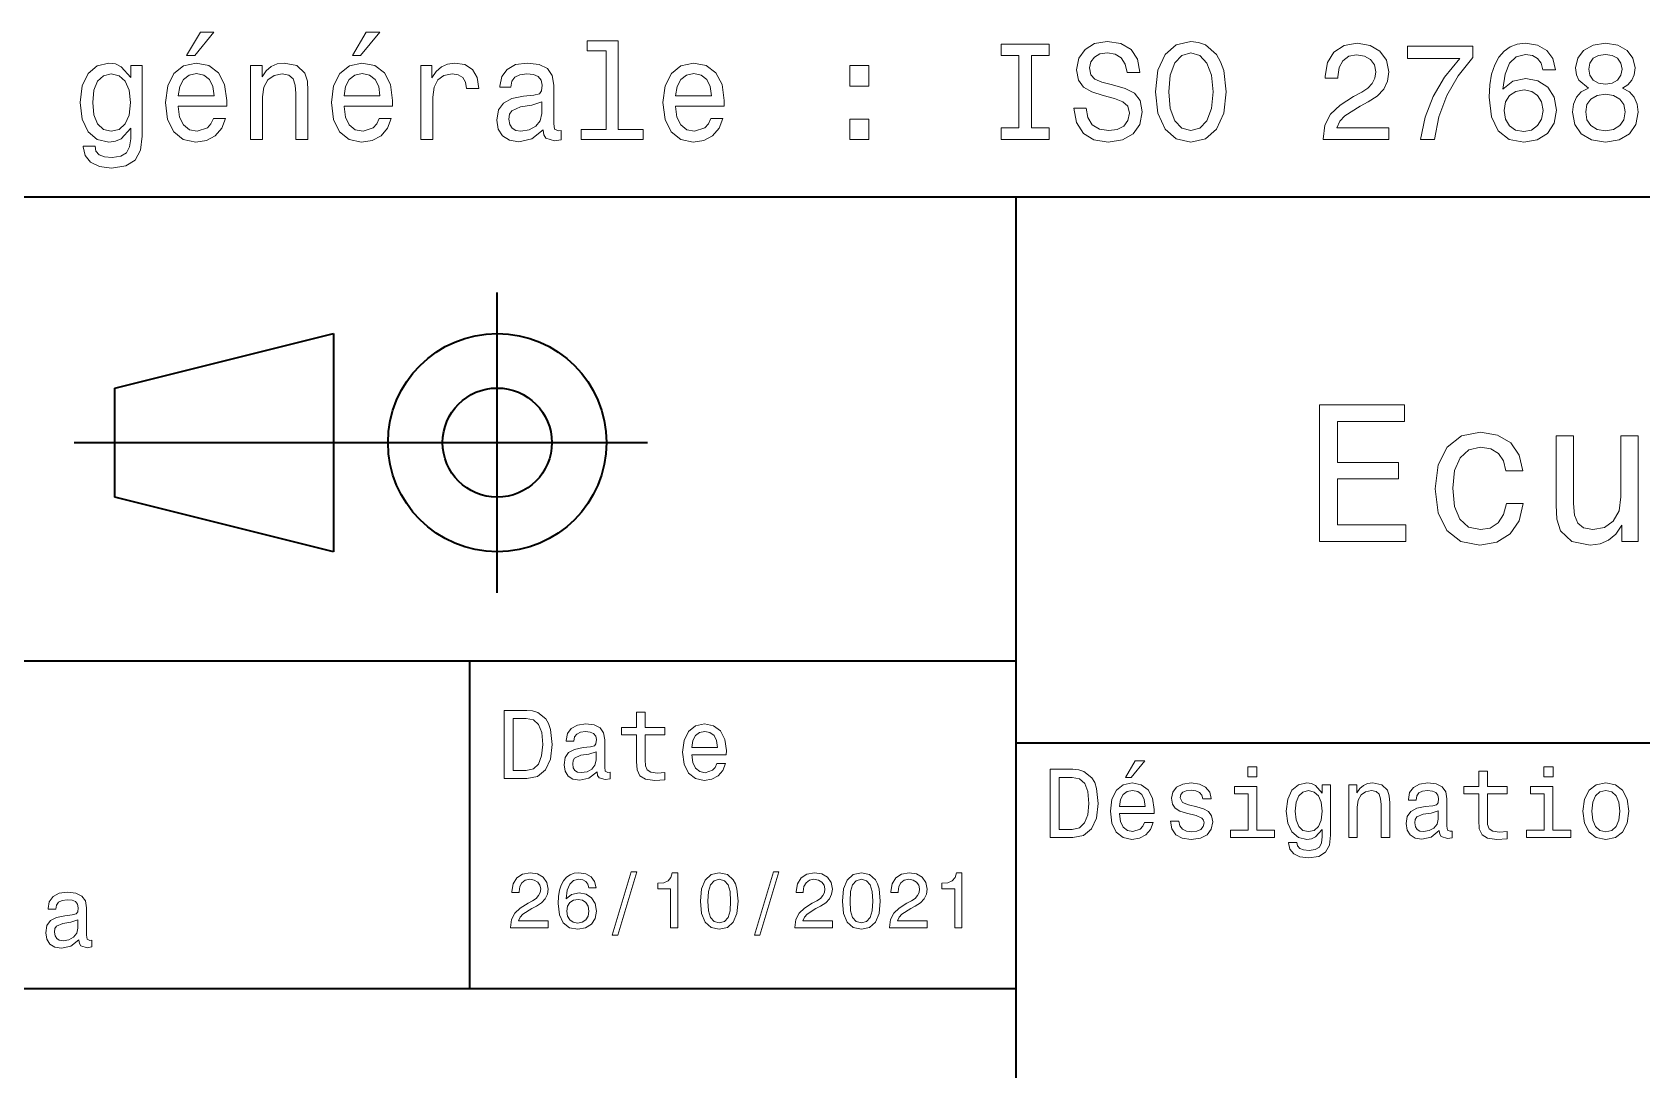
# Model space of a CAD drawing. Extents: x 0 to 297, y 0 to 210.
# Drawn here: x 126 to 184.9, y 38 to 76 of the extents above; entities that cross this region are included whole.
import ezdxf

# ---------------------------------------------------------------- set-up
doc = ezdxf.new("R2010")
doc.units = 0

msp = doc.modelspace()

# ---------------------------------------------------------------- linework, layer by layer
at = {"color": 7, "lineweight": 35}
for p, q in [((97, 70), (287, 70)), ((162, 10), (162, 70)), ((127.5, 61), (148.5, 61)), ((97, 53), (162, 53)), ((162, 50), (287, 50)), ((97, 41), (162, 41))]:
    msp.add_line(p, q, dxfattribs=at)
at = {"color": 7, "lineweight": 35, "ltscale": 0.275}
msp.add_line((143, 55.5), (143, 66.5), dxfattribs=at)
at = {"color": 7, "lineweight": 35, "ltscale": 0.206155}
for p, q in [((129, 63), (137, 65)), ((137, 57), (129, 59))]:
    msp.add_line(p, q, dxfattribs=at)
at = {"color": 7, "lineweight": 35, "ltscale": 0.2}
msp.add_line((137, 65), (137, 57), dxfattribs=at)
at = {"color": 7, "lineweight": 35, "ltscale": 0.1}
msp.add_line((129, 59), (129, 63), dxfattribs=at)
at = {"color": 7, "lineweight": 35, "ltscale": 0.3}
msp.add_line((142, 41), (142, 53), dxfattribs=at)
at = {"color": 7, "lineweight": 13}
for points in [[(131.623825, 75.181519), (131.921371, 75.181519), (132.622375, 76.038864), (132.128143, 76.038864)], [(137.695862, 75.181519), (137.993408, 75.181519), (138.694427, 76.038864), (138.200195, 76.038864)], [(146.99054, 75.352989), (146.99054, 72.478348), (146.077713, 72.478348), (146.077713, 72.105148), (148.342117, 72.105148), (148.342117, 72.478348), (147.434341, 72.478348), (147.434341, 75.726189), (146.294571, 75.726189), (146.294571, 75.352989)], [(162.100037, 72.528778), (161.454498, 72.528778), (161.454498, 72.105148), (163.209549, 72.105148), (163.209549, 72.528778), (162.564026, 72.528778), (162.564026, 75.181519), (163.209549, 75.181519), (163.209549, 75.605148), (161.454498, 75.605148), (161.454498, 75.181519), (162.100037, 75.181519)], [(164.571228, 73.260048), (164.112274, 73.260048), (164.21315, 72.725464), (164.465302, 72.332092), (164.853638, 72.095062), (165.378143, 72.009331), (165.897583, 72.090019), (166.285919, 72.31192), (166.533035, 72.659904), (166.62381, 73.118835), (166.548157, 73.532379), (166.336349, 73.799675), (165.993408, 73.976189), (165.534485, 74.107307), (165.141113, 74.203133), (164.883896, 74.314079), (164.73764, 74.475464), (164.692261, 74.727631), (164.73764, 74.954575), (164.868774, 75.126045), (165.070496, 75.242035), (165.34787, 75.282379), (165.630295, 75.231949), (165.852203, 75.095779), (165.998444, 74.868835), (166.069061, 74.561203), (166.527985, 74.561203), (166.527985, 74.571289), (166.447296, 75.045349), (166.210266, 75.398376), (165.837067, 75.620277), (165.332748, 75.695923), (164.878845, 75.620277), (164.525818, 75.408463), (164.298889, 75.08065), (164.218201, 74.657021), (164.283752, 74.278778), (164.475403, 74.021576), (164.777985, 73.850105), (165.191528, 73.718979), (165.600037, 73.602989), (165.907684, 73.492035), (166.094269, 73.33065), (166.159836, 73.068405), (166.099319, 72.801117), (165.942978, 72.599388), (165.705948, 72.473305), (165.398315, 72.432961), (165.055359, 72.488434), (164.793121, 72.649818), (164.626694, 72.912064)], [(167.107971, 73.855148), (167.198746, 73.068405), (167.460999, 72.488434), (167.869492, 72.130363), (168.404083, 72.009331), (168.933624, 72.130363), (169.347168, 72.488434), (169.60437, 73.068405), (169.70018, 73.855148), (169.60437, 74.636848), (169.493408, 74.954575), (169.347168, 75.21682), (168.933624, 75.57489), (168.681458, 75.665665), (168.404083, 75.700974), (167.864441, 75.57489), (167.455948, 75.221863), (167.198746, 74.641891)], [(173.245575, 72.105148), (175.651199, 72.105148), (175.651199, 72.538864), (173.749908, 72.538864), (173.855804, 72.775894), (174.037369, 72.97258), (174.597168, 73.33065), (174.894714, 73.481949), (175.22757, 73.698807), (175.4646, 73.950974), (175.600769, 74.24852), (175.651199, 74.586418), (175.56546, 75.010048), (175.32843, 75.342903), (174.965317, 75.554718), (174.496307, 75.630363), (174.012146, 75.544632), (173.643997, 75.307594), (173.406952, 74.929359), (173.326263, 74.430077), (173.326263, 74.359474), (173.785202, 74.359474), (173.785202, 74.399818), (173.830597, 74.74276), (173.966766, 74.994919), (174.183624, 75.156303), (174.471085, 75.211777), (174.76358, 75.161346), (174.980438, 75.035263), (175.121658, 74.838577), (175.172089, 74.591461), (175.13678, 74.359474), (175.04097, 74.162788), (174.879578, 73.991318), (174.657684, 73.840019), (174.360138, 73.678635), (173.865906, 73.365952), (173.517914, 73.033104), (173.311142, 72.629646), (173.245575, 72.120277)], [(176.811142, 72.105148), (177.320511, 72.105148), (177.486938, 72.937279), (177.779449, 73.713936), (178.192993, 74.43512), (178.732605, 75.110909), (178.732605, 75.529503), (176.332031, 75.529503), (176.332031, 75.070564), (178.248474, 75.070564), (177.69371, 74.389732), (177.275116, 73.678635), (176.982605, 72.92215)], [(181.758545, 74.662064), (181.662735, 75.070564), (181.440826, 75.373161), (181.0979, 75.564804), (180.654083, 75.630363), (180.356537, 75.595062), (180.099335, 75.499237), (179.872375, 75.342903), (179.68074, 75.121002), (179.529449, 74.84362), (179.418488, 74.505722), (179.3479, 74.107307), (179.327728, 73.658463), (179.408417, 72.942322), (179.655518, 72.422874), (180.05394, 72.110191), (180.598602, 72.00428), (181.087799, 72.095062), (181.460999, 72.332092), (181.703079, 72.705292), (181.788818, 73.179359), (181.703079, 73.658463), (181.4711, 74.026619), (181.113022, 74.258606), (180.66922, 74.339294), (180.190109, 74.238434), (179.832031, 73.950974), (179.907684, 74.505722), (180.069061, 74.904137), (180.316193, 75.141174), (180.659119, 75.221863), (180.911285, 75.181519), (181.102936, 75.075607), (181.229004, 74.899094), (181.294586, 74.662064)], [(182.958847, 73.991318), (182.70163, 73.850105), (182.525116, 73.653419), (182.414185, 73.406303), (182.378876, 73.108749), (182.459564, 72.659904), (182.691559, 72.31192), (183.069794, 72.090019), (183.584198, 72.00428), (184.093567, 72.090019), (184.471802, 72.31192), (184.703796, 72.659904), (184.789536, 73.108749), (184.749191, 73.406303), (184.64328, 73.653419), (184.461731, 73.850105), (184.209564, 73.991318), (184.411285, 74.11235), (184.552505, 74.278778), (184.638245, 74.480507), (184.668488, 74.727631), (184.587799, 75.085693), (184.375992, 75.373161), (184.033051, 75.559761), (183.584198, 75.630363), (183.13031, 75.559761), (182.787384, 75.373161), (182.570526, 75.085693), (182.494873, 74.727631), (182.520081, 74.480507), (182.60582, 74.278778)], [(129.999908, 72.226189), (129.999908, 74.813362), (129.576263, 74.813362), (129.576263, 74.374603), (129.228287, 74.773018), (129.016479, 74.873878), (128.779449, 74.90918), (128.350769, 74.808319), (128.017914, 74.525894), (127.801056, 74.072006), (127.725403, 73.461777), (127.801056, 72.846504), (128.017914, 72.392609), (128.350769, 72.105148), (128.779449, 72.009331), (129.021515, 72.044632), (129.223251, 72.135406), (129.576263, 72.518692), (129.576263, 72.135406), (129.535919, 71.832817), (129.424973, 71.615952), (129.213165, 71.489876), (128.895432, 71.444489), (128.618057, 71.474747), (128.421371, 71.550392), (128.305374, 71.681519), (128.270081, 71.858032), (127.8414, 71.858032), (127.8414, 71.83786), (127.906967, 71.515091), (128.108688, 71.273018), (128.431458, 71.116676), (128.870224, 71.061203), (129.394714, 71.136848), (129.742706, 71.348663), (129.939392, 71.71682)], [(131.316193, 73.33065), (133.0914, 73.33065), (133.096436, 73.537422), (133.015747, 74.117393), (132.793854, 74.551117), (132.440826, 74.813362), (131.971802, 74.90918), (131.512878, 74.808319), (131.159851, 74.525894), (130.932892, 74.066963), (130.852203, 73.461777), (130.927856, 72.841461), (131.1548, 72.387566), (131.502777, 72.105148), (131.956665, 72.009331), (132.350052, 72.07489), (132.672821, 72.246361), (132.909851, 72.518692), (133.046021, 72.881805), (132.607254, 72.881805), (132.516479, 72.680077), (132.385345, 72.528778), (132.012146, 72.407745), (131.724686, 72.463219), (131.507828, 72.639732), (131.366608, 72.927193), (131.316193, 73.315521)], [(133.963882, 72.105148), (134.407684, 72.105148), (134.407684, 73.668549), (134.453064, 74.026619), (134.599319, 74.288864), (134.826263, 74.450249), (135.12886, 74.510765), (135.370941, 74.460335), (135.522232, 74.324165), (135.597885, 74.097221), (135.623108, 73.794632), (135.623108, 72.105148), (136.06691, 72.105148), (136.06691, 73.885406), (136.046722, 74.243477), (135.955948, 74.541031), (135.658401, 74.813362), (135.194427, 74.90918), (134.937225, 74.873878), (134.720367, 74.778061), (134.533768, 74.616676), (134.387512, 74.399818), (134.387512, 74.813362), (133.963882, 74.813362)], [(137.388229, 73.33065), (139.163452, 73.33065), (139.168488, 73.537422), (139.087799, 74.117393), (138.865891, 74.551117), (138.512863, 74.813362), (138.043854, 74.90918), (137.584915, 74.808319), (137.231888, 74.525894), (137.004944, 74.066963), (136.924255, 73.461777), (136.999908, 72.841461), (137.226837, 72.387566), (137.574829, 72.105148), (138.028717, 72.009331), (138.422089, 72.07489), (138.744858, 72.246361), (138.981888, 72.518692), (139.118057, 72.881805), (138.679291, 72.881805), (138.588516, 72.680077), (138.457397, 72.528778), (138.084198, 72.407745), (137.796722, 72.463219), (137.579865, 72.639732), (137.43866, 72.927193), (137.388229, 73.315521)], [(140.202347, 72.105148), (140.646149, 72.105148), (140.646149, 73.653419), (140.691544, 74.026619), (140.827713, 74.293907), (141.049606, 74.455292), (141.347168, 74.510765), (141.569061, 74.475464), (141.735489, 74.374603), (141.836349, 74.203133), (141.871658, 73.971146), (142.320496, 73.971146), (142.259979, 74.379646), (142.093567, 74.67215), (141.816177, 74.848663), (141.437943, 74.90918), (141.18074, 74.868835), (140.958832, 74.767975), (140.762146, 74.596504), (140.605804, 74.364517), (140.605804, 74.813362), (140.202347, 74.813362)], [(144.680725, 72.458176), (144.680725, 72.443047), (144.705948, 72.271576), (144.781601, 72.150536), (145.099319, 72.054718), (145.346436, 72.095062), (145.346436, 72.438004), (145.24054, 72.422874), (145.099319, 72.488434), (145.074097, 72.690163), (145.074097, 74.092178), (145.01358, 74.450249), (144.837067, 74.702408), (144.529434, 74.853706), (144.095718, 74.90918), (143.672089, 74.848663), (143.359406, 74.677193), (143.16272, 74.409904), (143.097168, 74.056877), (143.097168, 74.026619), (143.495575, 74.026619), (143.530884, 74.238434), (143.64183, 74.389732), (143.823395, 74.480507), (144.080597, 74.515808), (144.327713, 74.490593), (144.504227, 74.414948), (144.610138, 74.283821), (144.645432, 74.102264), (144.625259, 73.89045), (144.544571, 73.784546), (144.342834, 73.734108), (143.9646, 73.693764), (143.530884, 73.602989), (143.223236, 73.441605), (143.041687, 73.189445), (142.986206, 72.816246), (143.036652, 72.483391), (143.192978, 72.236275), (143.445145, 72.079933), (143.793121, 72.02446), (144.262146, 72.130363)], [(149.532318, 73.33065), (151.307526, 73.33065), (151.312576, 73.537422), (151.231888, 74.117393), (151.009979, 74.551117), (150.656952, 74.813362), (150.187943, 74.90918), (149.729004, 74.808319), (149.375977, 74.525894), (149.149033, 74.066963), (149.068344, 73.461777), (149.143982, 72.841461), (149.370941, 72.387566), (149.718918, 72.105148), (150.172806, 72.009331), (150.566177, 72.07489), (150.888947, 72.246361), (151.125977, 72.518692), (151.262146, 72.881805), (150.82338, 72.881805), (150.732605, 72.680077), (150.601486, 72.528778), (150.228287, 72.407745), (149.940826, 72.463219), (149.723969, 72.639732), (149.582748, 72.927193), (149.532318, 73.315521)], [(167.592117, 73.855148), (167.647583, 74.465378), (167.814026, 74.914223), (168.071228, 75.186562), (168.404083, 75.282379), (168.731873, 75.186562), (168.98909, 74.90918), (169.155518, 74.460335), (169.216034, 73.855148), (169.155518, 73.244919), (168.98909, 72.796074), (168.731873, 72.523735), (168.404083, 72.432961), (168.071228, 72.523735), (167.814026, 72.796074), (167.647583, 73.239876)], [(182.973969, 74.687279), (183.014313, 74.90918), (183.135345, 75.08065), (183.326996, 75.186562), (183.584198, 75.226906), (183.836365, 75.186562), (184.028015, 75.08065), (184.149048, 74.90918), (184.194427, 74.687279), (184.149048, 74.460335), (184.028015, 74.283821), (183.836365, 74.167831), (183.584198, 74.132523), (183.326996, 74.172874), (183.135345, 74.283821), (183.014313, 74.460335)], [(128.184341, 73.461777), (128.229736, 73.910622), (128.365906, 74.243477), (128.577713, 74.440163), (128.860138, 74.510765), (129.157684, 74.440163), (129.379578, 74.243477), (129.515747, 73.910622), (129.566193, 73.461777), (129.515747, 73.002846), (129.379578, 72.675034), (129.157684, 72.473305), (128.860138, 72.407745), (128.577713, 72.473305), (128.365906, 72.675034), (128.229736, 73.007889)], [(131.316193, 73.70385), (131.371658, 74.051834), (131.507828, 74.309036), (131.7146, 74.465378), (131.986938, 74.520851), (132.254227, 74.465378), (132.460999, 74.309036), (132.587082, 74.051834), (132.632462, 73.70385)], [(137.388229, 73.70385), (137.443695, 74.051834), (137.579865, 74.309036), (137.786652, 74.465378), (138.058975, 74.520851), (138.326263, 74.465378), (138.533051, 74.309036), (138.659119, 74.051834), (138.704514, 73.70385)], [(149.532318, 73.70385), (149.587799, 74.051834), (149.723969, 74.309036), (149.930725, 74.465378), (150.203064, 74.520851), (150.470367, 74.465378), (150.677124, 74.309036), (150.803207, 74.051834), (150.848602, 73.70385)], [(155.912003, 74.06192), (156.607971, 74.06192), (156.607971, 74.813362), (155.912003, 74.813362)], [(181.299622, 73.174316), (181.244141, 72.85659), (181.102936, 72.614517), (180.875977, 72.453133), (180.593567, 72.402702), (180.296021, 72.453133), (180.069061, 72.609474), (179.922821, 72.851547), (179.877426, 73.169266), (179.927856, 73.481949), (180.069061, 73.718979), (180.301056, 73.870277), (180.613739, 73.925751), (180.886078, 73.870277), (181.102936, 73.724022), (181.244141, 73.486992)], [(182.863022, 73.118835), (182.908417, 73.386131), (183.054657, 73.58786), (183.281616, 73.718979), (183.584198, 73.764374), (183.881744, 73.718979), (184.108704, 73.58786), (184.254944, 73.386131), (184.305389, 73.118835), (184.254944, 72.831375), (184.108704, 72.614517), (183.881744, 72.473305), (183.584198, 72.427917), (183.281616, 72.473305), (183.054657, 72.614517), (182.908417, 72.831375)], [(144.63031, 73.053276), (144.569778, 72.791031), (144.408401, 72.589294), (144.166321, 72.458176), (143.868774, 72.412788), (143.677124, 72.438004), (143.54097, 72.518692), (143.455231, 72.659904), (143.430023, 72.85659), (143.450195, 73.033104), (143.530884, 73.15918), (143.853638, 73.300392), (144.262146, 73.360909), (144.63031, 73.481949)], [(155.912003, 72.105148), (156.607971, 72.105148), (156.607971, 72.85659), (155.912003, 72.85659)], [(173.109512, 57.381123), (176.279541, 57.381123), (176.279541, 57.986309), (173.772339, 57.986309), (173.772339, 59.679394), (176.005768, 59.679394), (176.005768, 60.277374), (173.772339, 60.277374), (173.772339, 61.775936), (176.221893, 61.775936), (176.221893, 62.381123), (173.109512, 62.381123)], [(179.932281, 59.967579), (180.559082, 59.967579), (180.429398, 60.543945), (180.119598, 60.997837), (179.636887, 61.278816), (179.010086, 61.386887), (178.318436, 61.242794), (177.792511, 60.839336), (177.46109, 60.183716), (177.345825, 59.304752), (177.453888, 58.432995), (177.778091, 57.78458), (178.289627, 57.381123), (178.988464, 57.244236), (179.608063, 57.352303), (180.090775, 57.6549), (180.42218, 58.130402), (180.566284, 58.764408), (179.96109, 58.764408), (179.853027, 58.36095), (179.651291, 58.058357), (179.363113, 57.871037), (179.010086, 57.8134), (178.570602, 57.907059), (178.253601, 58.195244), (178.059082, 58.663544), (177.994232, 59.326366), (178.059082, 59.974781), (178.260803, 60.443081), (178.585007, 60.731266), (179.010086, 60.83213), (179.38472, 60.767288), (179.66571, 60.601585), (179.853027, 60.327808)], [(184.788177, 61.25), (184.154175, 61.25), (184.154175, 59.016571), (184.082123, 58.497837), (183.873199, 58.123196), (183.548996, 57.892651), (183.123917, 57.820602), (182.785294, 57.878242), (182.569168, 58.051151), (182.446686, 58.346542), (182.417862, 58.764408), (182.417862, 61.25), (181.783859, 61.25), (181.783859, 58.706772), (181.805481, 58.195244), (181.942368, 57.770172), (182.360229, 57.381123), (183.030258, 57.244236), (183.390488, 57.294666), (183.700287, 57.424351), (183.966858, 57.647694), (184.182999, 57.971901), (184.182999, 57.381123), (184.788177, 57.381123)], [(144.080688, 51.190563), (143.248566, 51.190563), (143.248566, 48.690563), (144.080688, 48.690563), (144.473343, 48.769814), (144.765137, 49.011169), (144.945251, 49.40382), (145.010086, 49.940563), (144.952454, 50.488113), (144.880402, 50.70425), (144.779541, 50.877163), (144.487747, 51.111313), (144.296829, 51.168949)], [(144.055481, 50.891571), (144.329254, 50.837536), (144.516571, 50.671829), (144.628235, 50.376442), (144.664261, 49.940563), (144.624634, 49.519093), (144.51297, 49.223705), (144.322052, 49.047192), (144.055481, 48.989555), (143.583572, 48.989555), (143.583572, 50.891571)], [(148.100861, 50.289986), (148.100861, 49.320965), (148.122482, 49.007565), (148.223343, 48.791428), (148.425079, 48.665348), (148.767288, 48.62212), (149.141937, 48.640129), (149.141937, 48.913906), (148.868149, 48.892292), (148.619598, 48.921112), (148.486313, 49.011169), (148.42868, 49.162464), (148.417862, 49.375), (148.417862, 50.289986), (149.141937, 50.289986), (149.141937, 50.560158), (148.417862, 50.560158), (148.417862, 51.125721), (148.100861, 51.125721), (148.100861, 50.560158), (147.553314, 50.560158), (147.553314, 50.289986)], [(146.656342, 48.942726), (146.656342, 48.931919), (146.674347, 48.809441), (146.728394, 48.722984), (146.955338, 48.654541), (147.131851, 48.683357), (147.131851, 48.928314), (147.056198, 48.917507), (146.955338, 48.96434), (146.937317, 49.108429), (146.937317, 50.109871), (146.894089, 50.365635), (146.768005, 50.54575), (146.548264, 50.65382), (146.23848, 50.693443), (145.935883, 50.650219), (145.71254, 50.52774), (145.572052, 50.336815), (145.525223, 50.084656), (145.525223, 50.063042), (145.809799, 50.063042), (145.835022, 50.21434), (145.914261, 50.322407), (146.043945, 50.387249), (146.227661, 50.412464), (146.404175, 50.394455), (146.530258, 50.34042), (146.605911, 50.246758), (146.631119, 50.117077), (146.616714, 49.965778), (146.559082, 49.890129), (146.414978, 49.854107), (146.144806, 49.825291), (145.835022, 49.760448), (145.61528, 49.645176), (145.485596, 49.465057), (145.445969, 49.19849), (145.481995, 48.960735), (145.593658, 48.784222), (145.773773, 48.67255), (146.022339, 48.632927), (146.357346, 48.708576)], [(150.121765, 49.565922), (151.389771, 49.565922), (151.393372, 49.713619), (151.335739, 50.127884), (151.177231, 50.437683), (150.925079, 50.625), (150.590057, 50.693443), (150.262253, 50.621399), (150.010086, 50.41967), (149.847977, 50.091862), (149.790344, 49.659584), (149.844376, 49.216499), (150.006485, 48.892292), (150.255051, 48.690563), (150.579254, 48.62212), (150.860229, 48.668949), (151.090775, 48.791428), (151.260086, 48.98595), (151.357346, 49.245319), (151.043945, 49.245319), (150.979111, 49.101227), (150.885452, 48.993156), (150.618881, 48.9067), (150.413544, 48.946327), (150.258652, 49.072407), (150.157776, 49.27774), (150.121765, 49.555115)], [(150.121765, 49.832493), (150.161377, 50.081055), (150.258652, 50.264771), (150.406342, 50.376442), (150.600861, 50.416069), (150.791794, 50.376442), (150.939484, 50.264771), (151.029541, 50.081055), (151.061966, 49.832493)], [(146.620316, 49.367798), (146.577087, 49.180477), (146.461823, 49.036385), (146.28891, 48.942726), (146.07637, 48.910305), (145.939484, 48.928314), (145.842224, 48.98595), (145.780975, 49.086815), (145.76297, 49.227306), (145.777374, 49.353386), (145.835022, 49.443443), (146.065567, 49.544312), (146.357346, 49.587536), (146.620316, 49.673992)], [(164.080688, 49.030979), (163.248566, 49.030979), (163.248566, 46.530979), (164.080688, 46.530979), (164.473343, 46.610229), (164.765137, 46.851585), (164.945251, 47.244236), (165.010086, 47.780979), (164.952454, 48.328529), (164.880402, 48.544666), (164.779541, 48.717579), (164.487747, 48.951729), (164.296829, 49.009365)], [(166.004318, 48.728386), (166.216858, 48.728386), (166.717575, 49.340778), (166.364548, 49.340778)], [(170.824203, 49.117435), (170.489197, 49.117435), (170.489197, 48.757202), (170.824203, 48.757202)], [(178.943802, 48.130402), (178.943802, 47.161381), (178.965424, 46.84798), (179.066284, 46.631844), (179.268005, 46.505764), (179.610229, 46.462536), (179.984863, 46.480545), (179.984863, 46.754322), (179.71109, 46.732708), (179.46254, 46.761528), (179.329254, 46.851585), (179.271606, 47.00288), (179.260803, 47.215416), (179.260803, 48.130402), (179.984863, 48.130402), (179.984863, 48.400574), (179.260803, 48.400574), (179.260803, 48.966137), (178.943802, 48.966137), (178.943802, 48.400574), (178.396255, 48.400574), (178.396255, 48.130402)], [(181.667145, 49.117435), (181.332138, 49.117435), (181.332138, 48.757202), (181.667145, 48.757202)], [(164.055481, 48.731987), (164.329254, 48.677952), (164.516571, 48.512245), (164.628235, 48.216858), (164.664261, 47.780979), (164.624634, 47.359509), (164.51297, 47.064121), (164.322052, 46.887608), (164.055481, 46.829971), (163.583572, 46.829971), (163.583572, 48.731987)], [(165.784576, 47.406338), (167.052597, 47.406338), (167.056198, 47.554035), (166.998566, 47.9683), (166.840057, 48.278099), (166.587891, 48.465416), (166.252884, 48.533859), (165.925079, 48.461815), (165.672913, 48.260086), (165.510803, 47.932278), (165.453171, 47.5), (165.507202, 47.056915), (165.669312, 46.732708), (165.917862, 46.530979), (166.242081, 46.462536), (166.523056, 46.509365), (166.753601, 46.631844), (166.922913, 46.826366), (167.020172, 47.085735), (166.706772, 47.085735), (166.641937, 46.941643), (166.548264, 46.833572), (166.281708, 46.747116), (166.07637, 46.786743), (165.921463, 46.912823), (165.820602, 47.118156), (165.784576, 47.395531)], [(168.623199, 47.658501), (168.317001, 47.730545), (168.090057, 47.8134), (168.014404, 47.982708), (168.036026, 48.101585), (168.111664, 48.188038), (168.234146, 48.242073), (168.41066, 48.263687), (168.579971, 48.242073), (168.713257, 48.177231), (168.799713, 48.079971), (168.835739, 47.950287), (169.145538, 47.950287), (169.145538, 47.957493), (169.091492, 48.191643), (168.943802, 48.375359), (168.713257, 48.490635), (168.41066, 48.533859), (168.104462, 48.490635), (167.881119, 48.371758), (167.740631, 48.195244), (167.697403, 47.971901), (167.729828, 47.755764), (167.830688, 47.604465), (167.996399, 47.496399), (168.237747, 47.42075), (168.590775, 47.334293), (168.806915, 47.244236), (168.864548, 47.172188), (168.886169, 47.064121), (168.853745, 46.930836), (168.767288, 46.829971), (168.626801, 46.765129), (168.439484, 46.743515), (168.241348, 46.765129), (168.09726, 46.840778), (168, 46.963257), (167.960373, 47.132565), (167.654175, 47.132565), (167.704605, 46.844379), (167.85231, 46.635445), (168.086456, 46.509365), (168.41066, 46.462536), (168.749283, 46.509365), (168.997833, 46.635445), (169.149139, 46.837173), (169.203171, 47.100143), (169.163544, 47.327087), (169.05188, 47.481987), (168.868149, 47.582851)], [(170.8134, 46.79755), (170.8134, 48.400574), (169.999283, 48.400574), (169.999283, 48.130402), (170.496399, 48.130402), (170.496399, 46.79755), (169.847977, 46.79755), (169.847977, 46.530979), (171.469025, 46.530979), (171.469025, 46.79755)], [(173.518738, 46.617435), (173.518738, 48.465416), (173.216141, 48.465416), (173.216141, 48.152016), (172.967575, 48.4366), (172.816284, 48.508644), (172.646973, 48.533859), (172.340775, 48.461815), (172.103027, 48.260086), (171.94812, 47.935879), (171.894089, 47.5), (171.94812, 47.060516), (172.103027, 46.736309), (172.340775, 46.530979), (172.646973, 46.462536), (172.819885, 46.487751), (172.963974, 46.552593), (173.216141, 46.826366), (173.216141, 46.552593), (173.187317, 46.336456), (173.108063, 46.181557), (172.956772, 46.091499), (172.729828, 46.059078), (172.531708, 46.080692), (172.391205, 46.134727), (172.30835, 46.228386), (172.283142, 46.354465), (171.976944, 46.354465), (171.976944, 46.340057), (172.023773, 46.109509), (172.167862, 45.9366), (172.398407, 45.824928), (172.711823, 45.785301), (173.086456, 45.839336), (173.335022, 45.990635), (173.47551, 46.253601)], [(174.181549, 46.530979), (174.498566, 46.530979), (174.498566, 47.647694), (174.530975, 47.903458), (174.635452, 48.090778), (174.797546, 48.206051), (175.013687, 48.249279), (175.1866, 48.213257), (175.294662, 48.115993), (175.348709, 47.953888), (175.366714, 47.737751), (175.366714, 46.530979), (175.683716, 46.530979), (175.683716, 47.802593), (175.669312, 48.058357), (175.604462, 48.270893), (175.391937, 48.465416), (175.060516, 48.533859), (174.876801, 48.508644), (174.721909, 48.440201), (174.588623, 48.324928), (174.484146, 48.170029), (174.484146, 48.465416), (174.181549, 48.465416)], [(177.499283, 46.783142), (177.499283, 46.772335), (177.517288, 46.649857), (177.57132, 46.5634), (177.798264, 46.494957), (177.974777, 46.523773), (177.974777, 46.76873), (177.899139, 46.757923), (177.798264, 46.804756), (177.780258, 46.948845), (177.780258, 47.950287), (177.73703, 48.206051), (177.610947, 48.386166), (177.391205, 48.494236), (177.081406, 48.533859), (176.778824, 48.490635), (176.555481, 48.368156), (176.414978, 48.177231), (176.368149, 47.925072), (176.368149, 47.903458), (176.65274, 47.903458), (176.677948, 48.054756), (176.757202, 48.162823), (176.886887, 48.227665), (177.070602, 48.25288), (177.247116, 48.234871), (177.373199, 48.180836), (177.448853, 48.087173), (177.47406, 47.957493), (177.459656, 47.806194), (177.402023, 47.730545), (177.257919, 47.694523), (176.987747, 47.665707), (176.677948, 47.600864), (176.458206, 47.485592), (176.328537, 47.305473), (176.28891, 47.038906), (176.324921, 46.801151), (176.4366, 46.624638), (176.616714, 46.512966), (176.86528, 46.473343), (177.200287, 46.548992)], [(181.656342, 46.79755), (181.656342, 48.400574), (180.842224, 48.400574), (180.842224, 48.130402), (181.33934, 48.130402), (181.33934, 46.79755), (180.690918, 46.79755), (180.690918, 46.530979), (182.311966, 46.530979), (182.311966, 46.79755)], [(182.762253, 47.496399), (182.819885, 47.056915), (182.985596, 46.732708), (183.248566, 46.530979), (183.601593, 46.462536), (183.951004, 46.530979), (184.213974, 46.729107), (184.379684, 47.053314), (184.440918, 47.496399), (184.379684, 47.935879), (184.213974, 48.263687), (183.951004, 48.461815), (183.601593, 48.533859), (183.248566, 48.461815), (182.985596, 48.260086), (182.819885, 47.935879)], [(165.784576, 47.672909), (165.824203, 47.921471), (165.921463, 48.105186), (166.069168, 48.216858), (166.263687, 48.256485), (166.454605, 48.216858), (166.60231, 48.105186), (166.692368, 47.921471), (166.724777, 47.672909)], [(172.221909, 47.5), (172.254318, 47.820606), (172.351593, 48.058357), (172.502884, 48.198845), (172.704605, 48.249279), (172.917145, 48.198845), (173.075653, 48.058357), (173.172913, 47.820606), (173.208939, 47.5), (173.172913, 47.172188), (173.075653, 46.938038), (172.917145, 46.793949), (172.704605, 46.747116), (172.502884, 46.793949), (172.351593, 46.938038), (172.254318, 47.175793)], [(183.086456, 47.5), (183.118881, 47.824207), (183.219742, 48.058357), (183.381851, 48.20245), (183.601593, 48.25288), (183.817719, 48.20245), (183.979828, 48.061958), (184.080688, 47.824207), (184.116714, 47.5), (184.080688, 47.172188), (183.979828, 46.934437), (183.817719, 46.790344), (183.601593, 46.743515), (183.381851, 46.790344), (183.219742, 46.934437), (183.118881, 47.172188)], [(177.463257, 47.208214), (177.420029, 47.020893), (177.304749, 46.876801), (177.131851, 46.783142), (176.919312, 46.750721), (176.782425, 46.76873), (176.68515, 46.826366), (176.623917, 46.927231), (176.605911, 47.067722), (176.620316, 47.193802), (176.677948, 47.283859), (176.908508, 47.384727), (177.200287, 47.427952), (177.463257, 47.514408)], [(143.489914, 43.224785), (144.864563, 43.224785), (144.864563, 43.472622), (143.778107, 43.472622), (143.838623, 43.60807), (143.942368, 43.720463), (144.262253, 43.925072), (144.432281, 44.011528), (144.622482, 44.135448), (144.757935, 44.279541), (144.835739, 44.44957), (144.864563, 44.642651), (144.815567, 44.884727), (144.680115, 45.074928), (144.472626, 45.195965), (144.20462, 45.239193), (143.927963, 45.190201), (143.71759, 45.054756), (143.582138, 44.838619), (143.536026, 44.553314), (143.536026, 44.51297), (143.798279, 44.51297), (143.798279, 44.536022), (143.824219, 44.731991), (143.902023, 44.876083), (144.02594, 44.9683), (144.190201, 45), (144.357361, 44.971184), (144.481277, 44.899136), (144.561966, 44.786743), (144.59079, 44.645535), (144.570602, 44.51297), (144.515854, 44.400578), (144.42363, 44.302593), (144.296829, 44.216141), (144.126801, 44.12392), (143.844391, 43.945248), (143.645538, 43.755043), (143.52739, 43.524498), (143.489914, 43.233429)], [(146.619598, 44.685879), (146.56485, 44.919308), (146.438049, 45.09222), (146.242081, 45.201729), (145.98848, 45.239193), (145.818451, 45.219021), (145.671478, 45.164265), (145.541794, 45.074928), (145.432281, 44.948128), (145.345825, 44.789627), (145.282425, 44.596542), (145.242081, 44.368877), (145.230545, 44.112392), (145.276657, 43.703171), (145.417877, 43.406342), (145.645538, 43.227665), (145.956772, 43.167149), (146.236313, 43.219021), (146.44957, 43.354469), (146.587906, 43.567726), (146.636887, 43.838619), (146.587906, 44.112392), (146.455338, 44.322769), (146.250732, 44.455334), (145.997116, 44.501442), (145.723343, 44.443806), (145.518738, 44.279541), (145.561966, 44.596542), (145.65419, 44.824207), (145.795395, 44.959656), (145.991364, 45.005764), (146.135452, 44.982712), (146.244965, 44.922192), (146.317001, 44.821327), (146.354477, 44.685879)], [(147.213257, 42.956772), (147.412109, 42.956772), (148.109512, 45.279541), (147.907791, 45.279541)], [(149.345825, 43.224785), (149.608078, 43.224785), (149.608078, 45.239193), (149.412109, 45.239193), (149.360229, 45.0634), (149.256485, 44.945248), (149.097992, 44.876083), (148.878967, 44.853027), (148.878967, 44.648415), (149.345825, 44.648415)], [(150.438049, 44.201729), (150.481277, 43.749279), (150.616714, 43.426514), (150.832855, 43.230549), (151.132568, 43.167149), (151.429398, 43.230549), (151.645538, 43.426514), (151.778107, 43.749279), (151.824219, 44.201729), (151.778107, 44.651299), (151.723343, 44.829971), (151.645538, 44.976948), (151.429398, 45.172913), (151.132568, 45.239193), (150.832855, 45.172913), (150.616714, 44.974064), (150.481277, 44.651299)], [(150.714706, 44.201729), (150.737762, 44.550434), (150.809799, 44.801155), (150.939484, 44.948128), (151.132568, 45), (151.322769, 44.948128), (151.452454, 44.801155), (151.524506, 44.550434), (151.547562, 44.201729), (151.524506, 43.850143), (151.452454, 43.599426), (151.322769, 43.45245), (151.132568, 43.403458), (150.939484, 43.45245), (150.809799, 43.599426), (150.737762, 43.850143)], [(152.417877, 42.956772), (152.616714, 42.956772), (153.314133, 45.279541), (153.112396, 45.279541)], [(153.899139, 43.224785), (155.273773, 43.224785), (155.273773, 43.472622), (154.187317, 43.472622), (154.247849, 43.60807), (154.351593, 43.720463), (154.671478, 43.925072), (154.841507, 44.011528), (155.031708, 44.135448), (155.167145, 44.279541), (155.244965, 44.44957), (155.273773, 44.642651), (155.224792, 44.884727), (155.08934, 45.074928), (154.881851, 45.195965), (154.613831, 45.239193), (154.337173, 45.190201), (154.126801, 45.054756), (153.991364, 44.838619), (153.945251, 44.553314), (153.945251, 44.51297), (154.207504, 44.51297), (154.207504, 44.536022), (154.233429, 44.731991), (154.311249, 44.876083), (154.435165, 44.9683), (154.599426, 45), (154.766571, 44.971184), (154.890488, 44.899136), (154.971191, 44.786743), (155, 44.645535), (154.979828, 44.51297), (154.925079, 44.400578), (154.832855, 44.302593), (154.706055, 44.216141), (154.536026, 44.12392), (154.253601, 43.945248), (154.054764, 43.755043), (153.9366, 43.524498), (153.899139, 43.233429)], [(155.642654, 44.201729), (155.685883, 43.749279), (155.821335, 43.426514), (156.037476, 43.230549), (156.337173, 43.167149), (156.634003, 43.230549), (156.850143, 43.426514), (156.982712, 43.749279), (157.028824, 44.201729), (156.982712, 44.651299), (156.927963, 44.829971), (156.850143, 44.976948), (156.634003, 45.172913), (156.337173, 45.239193), (156.037476, 45.172913), (155.821335, 44.974064), (155.685883, 44.651299)], [(155.919312, 44.201729), (155.942368, 44.550434), (156.01442, 44.801155), (156.144104, 44.948128), (156.337173, 45), (156.527374, 44.948128), (156.657059, 44.801155), (156.729111, 44.550434), (156.752167, 44.201729), (156.729111, 43.850143), (156.657059, 43.599426), (156.527374, 43.45245), (156.337173, 43.403458), (156.144104, 43.45245), (156.01442, 43.599426), (155.942368, 43.850143)], [(157.368881, 43.224785), (158.743515, 43.224785), (158.743515, 43.472622), (157.657059, 43.472622), (157.71759, 43.60807), (157.821335, 43.720463), (158.14122, 43.925072), (158.311249, 44.011528), (158.50145, 44.135448), (158.636887, 44.279541), (158.714706, 44.44957), (158.743515, 44.642651), (158.694534, 44.884727), (158.559082, 45.074928), (158.351593, 45.195965), (158.083572, 45.239193), (157.806915, 45.190201), (157.596542, 45.054756), (157.461105, 44.838619), (157.414993, 44.553314), (157.414993, 44.51297), (157.677231, 44.51297), (157.677231, 44.536022), (157.703171, 44.731991), (157.780991, 44.876083), (157.904907, 44.9683), (158.069168, 45), (158.236313, 44.971184), (158.360229, 44.899136), (158.440918, 44.786743), (158.469742, 44.645535), (158.44957, 44.51297), (158.394821, 44.400578), (158.302597, 44.302593), (158.175797, 44.216141), (158.005768, 44.12392), (157.723343, 43.945248), (157.524506, 43.755043), (157.406342, 43.524498), (157.368881, 43.233429)], [(159.755051, 43.224785), (160.017288, 43.224785), (160.017288, 45.239193), (159.821335, 45.239193), (159.769455, 45.0634), (159.66571, 44.945248), (159.507202, 44.876083), (159.288193, 44.853027), (159.288193, 44.648415), (159.755051, 44.648415)], [(127.679398, 42.783142), (127.679398, 42.772335), (127.697411, 42.649857), (127.75145, 42.5634), (127.978394, 42.494957), (128.154907, 42.523773), (128.154907, 42.76873), (128.079254, 42.757923), (127.978394, 42.804756), (127.960381, 42.948845), (127.960381, 43.950287), (127.917152, 44.206051), (127.791069, 44.386166), (127.571327, 44.494236), (127.261536, 44.533859), (126.958939, 44.490635), (126.735596, 44.368156), (126.595108, 44.177231), (126.548279, 43.925072), (126.548279, 43.903458), (126.832855, 43.903458), (126.85807, 44.054756), (126.937325, 44.162823), (127.067009, 44.227665), (127.250725, 44.25288), (127.427238, 44.234871), (127.553314, 44.180836), (127.628967, 44.087173), (127.654182, 43.957493), (127.639771, 43.806194), (127.582138, 43.730545), (127.438042, 43.694523), (127.16787, 43.665707), (126.85807, 43.600864), (126.638336, 43.485592), (126.508652, 43.305473), (126.469025, 43.038906), (126.505051, 42.801151), (126.616714, 42.624638), (126.796829, 42.512966), (127.045395, 42.473343), (127.380409, 42.548992)], [(146.357361, 43.835735), (146.325653, 43.654179), (146.244965, 43.51585), (146.11528, 43.423634), (145.953888, 43.394814), (145.783859, 43.423634), (145.65419, 43.51297), (145.570602, 43.651299), (145.544678, 43.832855), (145.573486, 44.011528), (145.65419, 44.146976), (145.786743, 44.233429), (145.965424, 44.265129), (146.121048, 44.233429), (146.244965, 44.149857), (146.325653, 44.014412)], [(127.643372, 43.208214), (127.600143, 43.020893), (127.484879, 42.876801), (127.311966, 42.783142), (127.099426, 42.750721), (126.96254, 42.76873), (126.86528, 42.826366), (126.804039, 42.927231), (126.786026, 43.067722), (126.800438, 43.193802), (126.85807, 43.283859), (127.088623, 43.384727), (127.380409, 43.427952), (127.643372, 43.514408)]]:
    msp.add_lwpolyline(points, close=True, dxfattribs=at)
at = {"color": 7, "lineweight": 35}
for radius in [4, 2]:
    msp.add_circle((143, 61), radius, dxfattribs=at)

doc.saveas('drawing.dxf')
